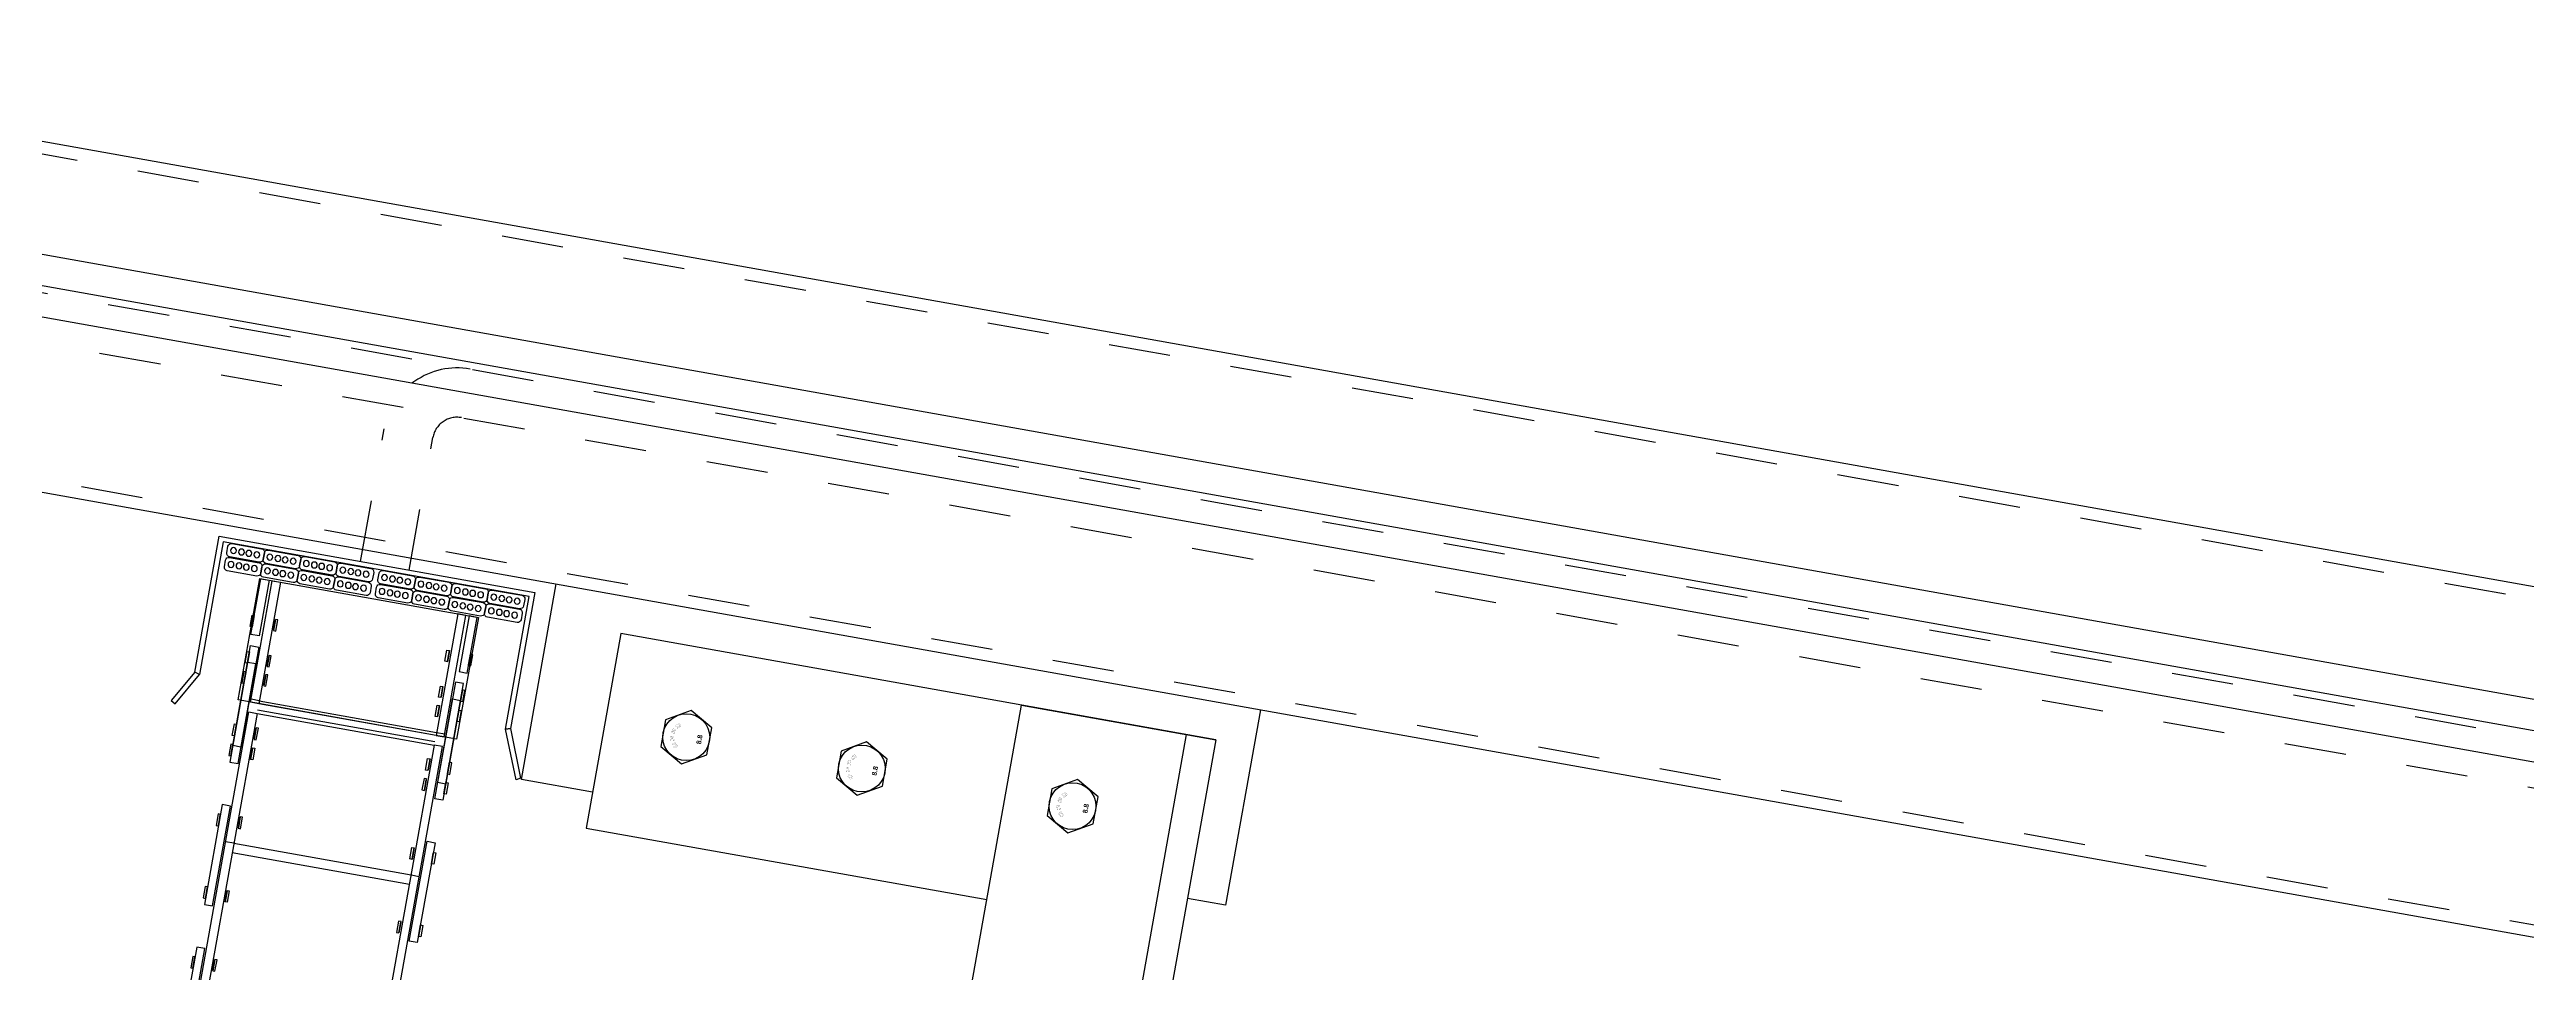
# Model space of a CAD drawing. Header units: centimetres. Extents: x 139057 to 200038, y 34824 to 80516.
# Drawn here: x 172895.9 to 172996.3, y 78592.6 to 78630 of the extents above; entities that cross this region are included whole.
import ezdxf

# ---------------------------------------------------------------- set-up
doc = ezdxf.new("R2010")
doc.units = ezdxf.units.CM
doc.header["$LTSCALE"] = 100
doc.linetypes.add('HIDDEN', pattern=[0.5, 0.25, -0.25])
doc.layers.get('0').update_dxf_attribs({"lineweight": 0})
doc.layers.add('M-ASC', color=5, linetype='Continuous')
doc.styles.add('NEGATIVO', font='swissbo.ttf', dxfattribs={"width": 0.8, "oblique": 10})

# ---------------------------------------------------------------- blocks, each defined once
blk = doc.blocks.new('A$C1C9F09FA')
for points in [[(1.4, 45), (4.1, 45, 0.414214), (5.5, 46.4), (5.5, 58.6, 0.414214), (4.1, 60), (1.4, 60, 0.414214), (0, 58.6), (0, 46.4, 0.414214)], [(1.4, 30), (4.1, 30, 0.414214), (5.5, 31.4), (5.5, 43.6, 0.414214), (4.1, 45), (1.4, 45, 0.414214), (0, 43.6), (0, 31.4, 0.414214)], [(1.4, 15), (4.1, 15, 0.414214), (5.5, 16.4), (5.5, 28.6, 0.414214), (4.1, 30), (1.4, 30, 0.414214), (0, 28.6), (0, 16.4, 0.414214)], [(1.4, 0), (4.1, 0, 0.414214), (5.5, 1.4), (5.5, 13.6, 0.414214), (4.1, 15), (1.4, 15, 0.414214), (0, 13.6), (0, 1.4, 0.414214)]]:
    blk.add_lwpolyline(points, format="xyb", close=True)
for centre in [(2.7, 57.5), (2.7, 54.2), (2.7, 51.2), (2.7, 47.9), (2.7, 42.5), (2.7, 39.2), (2.7, 36.2), (2.7, 32.9), (2.7, 27.5), (2.7, 24.2), (2.7, 21.2), (2.7, 17.9), (2.7, 12.5), (2.7, 9.2), (2.7, 6.2), (2.7, 2.9)]:
    blk.add_circle(centre, 1.19)
blk = doc.blocks.new('A$C2A0E5694')
at = {"linetype": 'HIDDEN'}
for p, q in [((-95.8, 376.9, 0), (-95.8, -2636.8, 0)), ((-75.8, 376.9, 0), (-75.8, -2636.8, 0)), ((-150.4, 74.6), (-150.4, -3045.7)), ((-20.4, 74.6), (-20.4, -3045.7)), ((-160.4, -292.1, 0), (-105.8, -292.1, 0)), ((-160.4, -312.1, 0), (-105.8, -312.1, 0))]:
    blk.add_line(p, q, dxfattribs=at)
for p, q in [((-155.4, 76.7), (-155.4, -3047.8)), ((-15.4, 76.7), (-15.4, -3047.8)), ((-85.4, -25.6), (-85.4, -2945.6)), ((-72.9, -25.6), (-72.9, -2945.6)), ((-60.4, -25.6), (-60.4, -2945.6)), ((-229.4, -226.4), (-230.4, -228.2)), ((-230.4, -228.2), (-217, -235.9)), ((-216.4, -233.9), (-229.4, -226.4)), ((-217, -235.9), (-216.4, -233.9)), ((-162.4, -235.9), (-217, -235.9)), ((-216.4, -233.9), (-160.4, -233.9)), ((-162.4, -361.9), (-162.4, -235.9)), ((-160.4, -233.9), (-160.4, -363.9)), ((-281.9, -261.6), (-281.9, -258.2)), ((-223.2, -261.6), (-223.2, -258.2)), ((-285.8, -334.6), (-285.8, -261.6)), ((-281.9, -261.6), (-281.9, -334.6)), ((-228.4, -261.6), (-228.4, -334.6)), ((-227.1, -334.6), (-227.1, -261.6)), ((-224.4, -334.6), (-224.4, -261.6)), ((-223.2, -261.6), (-223.2, -334.6)), ((-281.9, -334.6), (-281.9, -338)), ((-223.2, -334.6), (-223.2, -338)), ((-236.4, -369.7), (-217, -361.9)), ((-235.4, -371.4), (-236.4, -369.7)), ((-216.4, -363.9), (-235.4, -371.4)), ((-216.4, -363.9), (-217, -361.9)), ((-217, -361.9), (-162.4, -361.9)), ((-217, -361.9), (-216.4, -363.9)), ((-160.4, -363.9), (-216.4, -363.9))]:
    blk.add_line(p, q)
at = {"linetype": 'Continuous'}
for p, q in [((-235.9, -401.1), (-235.9, -371.8)), ((-235.9, -371.8), (-155.4, -371.8)), ((-170.6, -401.1), (-250.7, -401.1)), ((-250.7, -401.1), (-250.7, -566.1)), ((-170.6, -646.1), (-170.6, -401.1)), ((-559.7, -566.1), (-170.6, -566.1)), ((-170.6, -566.1), (-170.6, -646.1)), ((-559.7, -634.1), (-170.6, -634.1)), ((-170.6, -646.1), (-559.7, -646.1)), ((-235.9, -661.8), (-235.9, -646.1)), ((-155.4, -661.8), (-235.9, -661.8))]:
    blk.add_line(p, q, dxfattribs=at)
for points in [[(-367.1, -257.6), (-326, -257.6), (-326, -254.2), (-367.1, -254.2)], [(-334.7, -254.2), (-330, -254.2), (-330, -253.3), (-334.7, -253.3)], [(-334.7, -254.2), (-330.2, -254.2), (-330.2, -254.2), (-334.7, -254.2)], [(-308.4, -257.6), (-267.3, -257.6), (-267.3, -254.2), (-308.4, -254.2)], [(-305.9, -254.2), (-301.2, -254.2), (-301.2, -253.3), (-305.9, -253.3)], [(-305.9, -254.2), (-301.4, -254.2), (-301.4, -254.2), (-305.9, -254.2)], [(-276, -254.2), (-271.3, -254.2), (-271.3, -253.3), (-276, -253.3)], [(-276, -254.2), (-271.6, -254.2), (-271.6, -254.2), (-276, -254.2)], [(-249.8, -257.6), (-208.7, -257.6), (-208.7, -254.2), (-249.8, -254.2)], [(-247.2, -254.2), (-242.5, -254.2), (-242.5, -253.3), (-247.2, -253.3)], [(-247.2, -254.2), (-242.8, -254.2), (-242.8, -254.2), (-247.2, -254.2)], [(-201.8, -257.6), (-243, -257.6), (-243, -254.2), (-201.8, -254.2)], [(-234.2, -254.2), (-239, -254.2), (-239, -253.3), (-234.2, -253.3)], [(-234.2, -254.2), (-238.8, -254.2), (-238.8, -254.2), (-234.2, -254.2)], [(-174.4, -253.1), (-174.4, -343.1), (-224.4, -343.1), (-224.4, -253.1)], [(-174.4, -261.6), (-224.4, -261.6), (-224.4, -258.2), (-174.4, -258.2)], [(-217.3, -254.2), (-212.7, -254.2), (-212.7, -253.3), (-217.3, -253.3)], [(-217.3, -254.2), (-212.9, -254.2), (-212.9, -254.2), (-217.3, -254.2)], [(-204.4, -254.2), (-209, -254.2), (-209, -253.3), (-204.4, -253.3)], [(-204.4, -254.2), (-208.8, -254.2), (-208.8, -254.2), (-204.4, -254.2)], [(-174.4, -256.9), (-197.3, -256.9), (-197.3, -253.5), (-174.4, -253.5)], [(-189.6, -253.5), (-194.2, -253.5), (-194.2, -252.6), (-189.6, -252.6)], [(-189.6, -253.5), (-194, -253.5), (-194, -253.5), (-189.6, -253.5)], [(-329.6, -262.3), (-334.3, -262.3), (-334.3, -263.2), (-329.6, -263.2)], [(-329.6, -262.3), (-334.1, -262.3), (-334.1, -262.3), (-329.6, -262.3)], [(-305.9, -262.3), (-301.2, -262.3), (-301.2, -263.2), (-305.9, -263.2)], [(-305.9, -262.3), (-301.4, -262.3), (-301.4, -262.3), (-305.9, -262.3)], [(-270.9, -262.3), (-275.6, -262.3), (-275.6, -263.2), (-270.9, -263.2)], [(-270.9, -262.3), (-275.4, -262.3), (-275.4, -262.3), (-270.9, -262.3)], [(-247.2, -262.3), (-242.5, -262.3), (-242.5, -263.2), (-247.2, -263.2)], [(-247.2, -262.3), (-242.8, -262.3), (-242.8, -262.3), (-247.2, -262.3)], [(-234.2, -262.3), (-239, -262.3), (-239, -263.2), (-234.2, -263.2)], [(-234.2, -262.3), (-238.8, -262.3), (-238.8, -262.3), (-234.2, -262.3)], [(-212.3, -262.3), (-216.9, -262.3), (-216.9, -263.2), (-212.3, -263.2)], [(-212.3, -262.3), (-216.7, -262.3), (-216.7, -262.3), (-212.3, -262.3)], [(-204.4, -262.3), (-209, -262.3), (-209, -263.2), (-204.4, -263.2)], [(-204.4, -262.3), (-208.8, -262.3), (-208.8, -262.3), (-204.4, -262.3)], [(-189.6, -262.3), (-194.2, -262.3), (-194.2, -263.2), (-189.6, -263.2)], [(-189.6, -262.3), (-194, -262.3), (-194, -262.3), (-189.6, -262.3)], [(-308.4, -338.6), (-267.3, -338.6), (-267.3, -341.9), (-308.4, -341.9)], [(-305.9, -333.9), (-301.2, -333.9), (-301.2, -332.9), (-305.9, -332.9)], [(-305.9, -333.9), (-301.4, -333.9), (-301.4, -333.9), (-305.9, -333.9)], [(-270.9, -333.9), (-275.6, -333.9), (-275.6, -332.9), (-270.9, -332.9)], [(-270.9, -333.9), (-275.4, -333.9), (-275.4, -333.9), (-270.9, -333.9)], [(-249.8, -338.6), (-208.7, -338.6), (-208.7, -341.9), (-249.8, -341.9)], [(-247.2, -333.9), (-242.5, -333.9), (-242.5, -332.9), (-247.2, -332.9)], [(-247.2, -333.9), (-242.8, -333.9), (-242.8, -333.9), (-247.2, -333.9)], [(-201.8, -338.6), (-243, -338.6), (-243, -341.9), (-201.8, -341.9)], [(-234.2, -333.9), (-239, -333.9), (-239, -332.9), (-234.2, -332.9)], [(-234.2, -333.9), (-238.8, -333.9), (-238.8, -333.9), (-234.2, -333.9)], [(-174.4, -334.6), (-224.4, -334.6), (-224.4, -338), (-174.4, -338)], [(-212.3, -333.9), (-216.9, -333.9), (-216.9, -332.9), (-212.3, -332.9)], [(-212.3, -333.9), (-216.7, -333.9), (-216.7, -333.9), (-212.3, -333.9)], [(-204.4, -333.9), (-209, -333.9), (-209, -332.9), (-204.4, -332.9)], [(-204.4, -333.9), (-208.8, -333.9), (-208.8, -333.9), (-204.4, -333.9)], [(-174.4, -339.3), (-197.3, -339.3), (-197.3, -342.6), (-174.4, -342.6)], [(-189.6, -333.9), (-194.2, -333.9), (-194.2, -332.9), (-189.6, -332.9)], [(-189.6, -333.9), (-194, -333.9), (-194, -333.9), (-189.6, -333.9)], [(-305.9, -341.9), (-301.2, -341.9), (-301.2, -342.9), (-305.9, -342.9)], [(-305.9, -341.9), (-301.4, -341.9), (-301.4, -341.9), (-305.9, -341.9)], [(-276, -341.9), (-271.3, -341.9), (-271.3, -342.9), (-276, -342.9)], [(-276, -341.9), (-271.6, -341.9), (-271.6, -341.9), (-276, -341.9)], [(-247.2, -341.9), (-242.5, -341.9), (-242.5, -342.9), (-247.2, -342.9)], [(-247.2, -341.9), (-242.8, -341.9), (-242.8, -341.9), (-247.2, -341.9)], [(-234.2, -341.9), (-239, -341.9), (-239, -342.9), (-234.2, -342.9)], [(-234.2, -341.9), (-238.8, -341.9), (-238.8, -341.9), (-234.2, -341.9)], [(-217.3, -341.9), (-212.7, -341.9), (-212.7, -342.9), (-217.3, -342.9)], [(-217.3, -341.9), (-212.9, -341.9), (-212.9, -341.9), (-217.3, -341.9)], [(-204.4, -341.9), (-209, -341.9), (-209, -342.9), (-204.4, -342.9)], [(-204.4, -341.9), (-208.8, -341.9), (-208.8, -341.9), (-204.4, -341.9)], [(-189.6, -342.6), (-194.2, -342.6), (-194.2, -343.6), (-189.6, -343.6)], [(-189.6, -342.6), (-194, -342.6), (-194, -342.6), (-189.6, -342.6)], [(-218.3, -434.6), (-212.8, -444.1), (-201.8, -444.1), (-196.3, -434.6), (-201.8, -425.1), (-212.8, -425.1)], [(-218.3, -506.9), (-212.8, -516.4), (-201.8, -516.4), (-196.3, -506.9), (-201.8, -497.4), (-212.8, -497.4)], [(-218.3, -593.7), (-212.8, -603.2), (-201.8, -603.2), (-196.3, -593.7), (-201.8, -584.2), (-212.8, -584.2)]]:
    blk.add_lwpolyline(points, close=True)
for points in [[(-340.5, -258.2), (-228.4, -258.2), (-228.4, -261.6), (-340.5, -261.6)], [(-340.5, -338), (-228.4, -338), (-228.4, -334.6), (-340.5, -334.6)]]:
    blk.add_lwpolyline(points)
at = {"const_width": 0.0542}
for points in [[(-210.5, -430.1), (-210.3, -430.3), (-210.3, -430.5), (-210.4, -430.7), (-210.6, -430.9), (-211.1, -431.4), (-211.3, -431.6), (-211.5, -431.6), (-211.7, -431.6), (-211.9, -431.5), (-212.2, -431.2), (-212.4, -430.9), (-212.4, -430.7), (-212.3, -430.5), (-212.1, -430.3), (-211.6, -429.8), (-211.4, -429.7), (-211.2, -429.6), (-211, -429.6), (-210.8, -429.8), (-210.5, -430.1)], [(-211, -430.2), (-211.2, -430.1), (-211.3, -430.1), (-211.4, -430.2), (-211.8, -430.5), (-211.9, -430.6), (-211.9, -430.7), (-211.9, -430.8), (-211.8, -430.9), (-211.7, -431), (-211.6, -431.1), (-211.5, -431.2), (-211.4, -431.1), (-211.3, -431.1), (-210.9, -430.7), (-210.8, -430.6), (-210.8, -430.5), (-210.8, -430.4), (-210.9, -430.3), (-211, -430.2)], [(-209.3, -430.1), (-208.9, -429.9), (-209, -429.6), (-208.2, -429.4), (-208, -429.3), (-207.9, -429.1), (-207.9, -429), (-207.9, -428.8), (-207.9, -428.7), (-208, -428.5), (-208.1, -428.4), (-208.3, -428.3), (-208.6, -428.4), (-209.7, -428.7), (-209.3, -430.1)], [(-209.2, -428.9), (-208.6, -428.7), (-208.4, -428.7), (-208.3, -428.8), (-208.3, -428.9), (-208.3, -429), (-208.4, -429.1), (-209.1, -429.3), (-209.2, -428.9)], [(-206.8, -429.7), (-206.4, -429.8), (-206.3, -429.5), (-205.4, -429.7), (-205.2, -429.7), (-205.1, -429.6), (-205, -429.5), (-204.9, -429.3), (-204.9, -429.2), (-204.8, -429), (-204.9, -428.9), (-205, -428.7), (-205.2, -428.6), (-206.4, -428.3), (-206.8, -429.7)], [(-206.1, -428.8), (-205.4, -428.9), (-205.3, -429), (-205.3, -429.1), (-205.3, -429.2), (-205.4, -429.3), (-205.5, -429.3), (-206.2, -429.1), (-206.1, -428.8)], [(-204.2, -430), (-204.3, -430.2), (-204.4, -430.4), (-204.3, -430.6), (-204.1, -430.8), (-203.6, -431.3), (-203.4, -431.5), (-203.2, -431.6), (-203, -431.6), (-202.8, -431.4), (-202.5, -431.1), (-202.3, -430.9), (-202.3, -430.7), (-202.4, -430.5), (-202.6, -430.3), (-203.1, -429.8), (-203.3, -429.6), (-203.5, -429.5), (-203.7, -429.6), (-203.9, -429.7), (-204.2, -430)], [(-203.6, -430.1), (-203.5, -430), (-203.4, -430), (-203.2, -430.1), (-202.9, -430.5), (-202.8, -430.6), (-202.8, -430.7), (-202.8, -430.8), (-202.9, -430.9), (-203, -431), (-203.1, -431.1), (-203.2, -431.1), (-203.3, -431.1), (-203.4, -431), (-203.8, -430.6), (-203.9, -430.5), (-203.9, -430.4), (-203.8, -430.3), (-203.7, -430.2), (-203.6, -430.1)], [(-210.5, -502.3), (-210.3, -502.6), (-210.3, -502.8), (-210.4, -503), (-210.6, -503.2), (-211.1, -503.7), (-211.3, -503.8), (-211.5, -503.9), (-211.7, -503.9), (-211.9, -503.7), (-212.2, -503.4), (-212.4, -503.2), (-212.4, -503), (-212.3, -502.8), (-212.1, -502.6), (-211.6, -502.1), (-211.4, -501.9), (-211.2, -501.8), (-211, -501.9), (-210.8, -502), (-210.5, -502.3)], [(-209.3, -502.3), (-208.9, -502.2), (-209, -501.9), (-208.2, -501.6), (-208, -501.6), (-207.9, -501.4), (-207.9, -501.3), (-207.9, -501.1), (-207.9, -501), (-208, -500.8), (-208.1, -500.7), (-208.3, -500.6), (-208.6, -500.6), (-209.7, -500.9), (-209.3, -502.3)], [(-209.2, -501.2), (-208.6, -501), (-208.4, -501), (-208.3, -501.1), (-208.3, -501.2), (-208.3, -501.3), (-208.4, -501.4), (-209.1, -501.5), (-209.2, -501.2)], [(-206.8, -502), (-206.4, -502.1), (-206.3, -501.7), (-205.4, -502), (-205.2, -502), (-205.1, -501.9), (-205, -501.8), (-204.9, -501.6), (-204.9, -501.5), (-204.8, -501.3), (-204.9, -501.1), (-205, -501), (-205.2, -500.9), (-206.4, -500.6), (-206.8, -502)], [(-206.1, -501), (-205.4, -501.2), (-205.3, -501.3), (-205.3, -501.4), (-205.3, -501.5), (-205.4, -501.6), (-205.5, -501.6), (-206.2, -501.4), (-206.1, -501)], [(-204.2, -502.3), (-204.3, -502.5), (-204.4, -502.7), (-204.3, -502.9), (-204.1, -503.1), (-203.6, -503.6), (-203.4, -503.8), (-203.2, -503.9), (-203, -503.9), (-202.8, -503.7), (-202.5, -503.4), (-202.3, -503.2), (-202.3, -503), (-202.4, -502.8), (-202.6, -502.6), (-203.1, -502.1), (-203.3, -501.9), (-203.5, -501.8), (-203.7, -501.8), (-203.9, -502), (-204.2, -502.3)], [(-211, -502.5), (-211.2, -502.3), (-211.3, -502.3), (-211.4, -502.4), (-211.8, -502.8), (-211.9, -502.9), (-211.9, -503), (-211.9, -503.1), (-211.8, -503.2), (-211.7, -503.3), (-211.6, -503.4), (-211.5, -503.4), (-211.4, -503.4), (-211.3, -503.3), (-210.9, -502.9), (-210.8, -502.8), (-210.8, -502.8), (-210.8, -502.7), (-210.9, -502.6), (-211, -502.5)], [(-203.6, -502.4), (-203.5, -502.3), (-203.4, -502.3), (-203.2, -502.4), (-202.9, -502.8), (-202.8, -502.9), (-202.8, -503), (-202.8, -503.1), (-202.9, -503.2), (-203, -503.3), (-203.1, -503.4), (-203.2, -503.4), (-203.3, -503.4), (-203.4, -503.3), (-203.8, -502.9), (-203.9, -502.8), (-203.9, -502.7), (-203.8, -502.6), (-203.7, -502.5), (-203.6, -502.4)], [(-210.5, -589.1), (-210.3, -589.4), (-210.3, -589.6), (-210.4, -589.8), (-210.6, -590), (-211.1, -590.5), (-211.3, -590.6), (-211.5, -590.7), (-211.7, -590.7), (-211.9, -590.5), (-212.2, -590.2), (-212.4, -590), (-212.4, -589.8), (-212.3, -589.6), (-212.1, -589.4), (-211.6, -588.9), (-211.4, -588.7), (-211.2, -588.7), (-211, -588.7), (-210.8, -588.8), (-210.5, -589.1)], [(-211, -589.3), (-211.2, -589.1), (-211.3, -589.2), (-211.4, -589.2), (-211.8, -589.6), (-211.9, -589.7), (-211.9, -589.8), (-211.9, -589.9), (-211.8, -590), (-211.7, -590.1), (-211.6, -590.2), (-211.5, -590.2), (-211.4, -590.2), (-211.3, -590.1), (-210.9, -589.8), (-210.8, -589.7), (-210.8, -589.6), (-210.8, -589.5), (-210.9, -589.4), (-211, -589.3)], [(-209.3, -589.1), (-208.9, -589), (-209, -588.7), (-208.2, -588.5), (-208, -588.4), (-207.9, -588.2), (-207.9, -588.1), (-207.9, -587.9), (-207.9, -587.8), (-208, -587.6), (-208.1, -587.5), (-208.3, -587.4), (-208.6, -587.4), (-209.7, -587.8), (-209.3, -589.1)], [(-209.2, -588), (-208.6, -587.8), (-208.4, -587.8), (-208.3, -587.9), (-208.3, -588), (-208.3, -588.1), (-208.4, -588.2), (-209.1, -588.3), (-209.2, -588)], [(-206.8, -588.8), (-206.4, -588.9), (-206.3, -588.5), (-205.4, -588.8), (-205.2, -588.8), (-205.1, -588.7), (-205, -588.6), (-204.9, -588.4), (-204.9, -588.3), (-204.8, -588.1), (-204.9, -587.9), (-205, -587.8), (-205.2, -587.7), (-206.4, -587.4), (-206.8, -588.8)], [(-206.1, -587.8), (-205.4, -588), (-205.3, -588.1), (-205.3, -588.2), (-205.3, -588.3), (-205.4, -588.4), (-205.5, -588.4), (-206.2, -588.2), (-206.1, -587.8)], [(-204.2, -589.1), (-204.3, -589.3), (-204.4, -589.5), (-204.3, -589.7), (-204.1, -589.9), (-203.6, -590.4), (-203.4, -590.6), (-203.2, -590.7), (-203, -590.7), (-202.8, -590.5), (-202.5, -590.2), (-202.3, -590), (-202.3, -589.8), (-202.4, -589.6), (-202.6, -589.4), (-203.1, -588.9), (-203.3, -588.7), (-203.5, -588.6), (-203.7, -588.6), (-203.9, -588.8), (-204.2, -589.1)], [(-203.6, -589.2), (-203.5, -589.1), (-203.4, -589.1), (-203.2, -589.2), (-202.9, -589.6), (-202.8, -589.7), (-202.8, -589.8), (-202.8, -589.9), (-202.9, -590), (-203, -590.1), (-203.1, -590.2), (-203.2, -590.2), (-203.3, -590.2), (-203.4, -590.1), (-203.8, -589.7), (-203.9, -589.6), (-203.9, -589.5), (-203.8, -589.4), (-203.7, -589.3), (-203.6, -589.2)]]:
    blk.add_lwpolyline(points, dxfattribs=at)
for centre in [(-207.3, -434.6), (-207.3, -506.9), (-207.3, -593.7)]:
    blk.add_circle(centre, 9.5)
at = {"linetype": 'HIDDEN'}
for radius in [30, 10]:
    blk.add_arc((-105.8, -322.1, 0), radius, 0, 90, dxfattribs=at)
at = {"xscale": -1}
for p in [(-168.1, -298.1), (-162.4, -298.1), (-168.1, -360.3), (-162.4, -360.3)]:
    blk.add_blockref('A$C1C9F09FA', p, dxfattribs=at)
at = {"linetype": 'Continuous', "style": 'NEGATIVO'}
for p in [(-209.2, -441), (-209.2, -513.3), (-209.2, -600.1)]:
    blk.add_text('8.8', height=1.98, dxfattribs=at).set_placement(p)

msp = doc.modelspace()

# ---------------------------------------------------------------- block references
at = {"layer": 'M-ASC', "xscale": 0.1, "yscale": 0.1, "zscale": 0.1, "rotation": 79.87167101770514}
msp.add_blockref('A$C2A0E5694', (172882.55, 78630.15, 0), dxfattribs=at)

doc.saveas('drawing.dxf')
